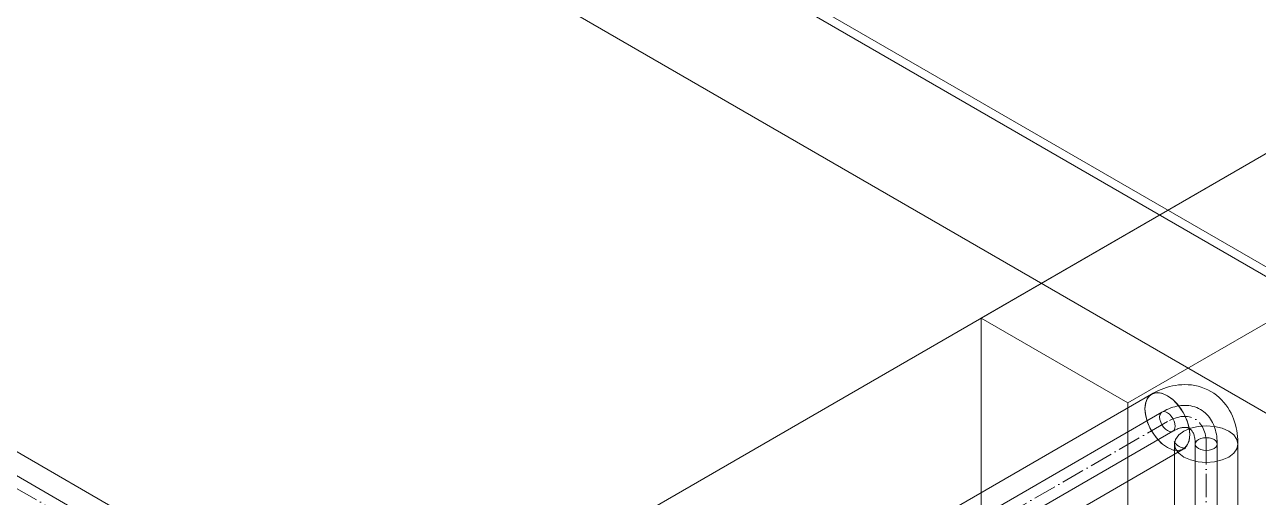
# Model space of a CAD drawing. Header units: millimetres. Extents: x -88595 to 880822, y -1054509 to -148035.
# Drawn here: x 389508 to 390042, y -326005 to -325800 of the extents above; entities that cross this region are included whole.
import ezdxf

# ---------------------------------------------------------------- set-up
doc = ezdxf.new("R2010")
doc.units = ezdxf.units.MM
doc.linetypes.add('$12$ADSK_Осевая', pattern=[14, 10, -2, 0, -2])
doc.linetypes.add('$13$ADSK_Осевая', pattern=[14, 10, -2, 0, -2])
for name, color, linetype, lineweight in [('Изоляция', 7, 'Continuous', 18), ('Оборудование', 7, 'Continuous', 18), ('Трубопровод', 7, 'Continuous', 18), ('Трубопроводы', 7, 'Continuous', 18)]:
    doc.layers.add(name, color=color, linetype=linetype, lineweight=lineweight)

# ---------------------------------------------------------------- blocks, each defined once
blk = doc.blocks.new('$0$ADSK_Канальный блок кондиционера1 - AD242MJERAB-3267365-В_ОВ3_1')
at = {"layer": 'Оборудование'}
for p, q in [((18046.09, 7499.87), (18795.62, 7067.12)), ((18799.16, 7069.16), (18049.62, 7501.91)), ((18809.76, 6999.76), (18067.3, 7428.42)), ((18316.91, 6919.34), (18809.76, 7203.89)), ((18748.25, 7168.37), (18606.82, 7086.72)), ((18670.46, 7049.98), (18811.89, 7131.63)), ((18606.82, 7086.72), (18670.46, 7049.98)), ((18606.82, 7086.72), (18606.82, 6882.59)), ((18670.46, 6845.85), (18670.46, 7049.98))]:
    blk.add_line(p, q, dxfattribs=at)
blk = doc.blocks.new('$0$ADSK_МедьПайка_Отвод-гнутая труба - Отвод _гнутая труба_-3197929-В_ОВ3_1')
at = {"layer": 'Трубопроводы', "color": 190, "true_color": 0x8000ff}
for points in [[(18697.1, 6776.86, 0), (18697.28, 6776.98, 0), (18697.46, 6777.11, 0), (18697.64, 6777.26, 0), (18697.82, 6777.43, 0), (18697.99, 6777.62, 0), (18698.16, 6777.83, 0), (18698.33, 6778.07, 0), (18698.5, 6778.34, 0), (18698.66, 6778.63, 0), (18698.82, 6778.96, 0), (18698.96, 6779.32, 0), (18699.1, 6779.71, 0), (18699.22, 6780.13, 0), (18699.34, 6780.58, 0), (18699.43, 6781.06, 0), (18699.51, 6781.57, 0), (18699.57, 6782.1, 0), (18699.62, 6782.66, 0), (18699.64, 6783.25, 0), (18699.65, 6783.63, 0)], [(18701.04, 6785.58, 0), (18700.28, 6785.01, 0), (18699.81, 6784.35, 0), (18699.65, 6783.63, 0), (18699.81, 6782.92, 0), (18700.28, 6782.26, 0), (18701.04, 6781.69, 0), (18702.03, 6781.25, 0), (18703.17, 6780.98, 0), (18704.41, 6780.89, 0), (18705.64, 6780.98, 0), (18706.79, 6781.25, 0), (18707.77, 6781.69, 0)], [(18707.77, 6781.69, 0), (18708.53, 6782.26, 0), (18709, 6782.92, 0), (18709.17, 6783.63, 0), (18709, 6784.35, 0), (18708.53, 6785.01, 0), (18707.77, 6785.58, 0), (18706.79, 6786.01, 0), (18705.64, 6786.29, 0), (18704.41, 6786.38, 0), (18703.17, 6786.29, 0), (18702.03, 6786.01, 0), (18701.04, 6785.58, 0)], [(18701.86, 6768.62, 0), (18702.6, 6769.08, 0), (18703.31, 6769.6, 0), (18703.99, 6770.16, 0), (18704.62, 6770.77, 0), (18705.21, 6771.41, 0), (18705.76, 6772.1, 0), (18706.27, 6772.81, 0), (18706.73, 6773.56, 0), (18707.15, 6774.33, 0), (18707.53, 6775.12, 0), (18707.86, 6775.94, 0), (18708.15, 6776.77, 0), (18708.41, 6777.63, 0), (18708.62, 6778.5, 0), (18708.8, 6779.38, 0), (18708.94, 6780.28, 0), (18709.05, 6781.19, 0), (18709.12, 6782.11, 0), (18709.16, 6783.04, 0), (18709.17, 6783.63, 0)], [(18687.58, 6770.03, 0), (18686.71, 6769.66, 0), (18685.89, 6769.58, 0), (18685.2, 6769.8, 0), (18684.66, 6770.29, 0), (18684.33, 6771.04, 0), (18684.21, 6771.97, 0), (18684.33, 6773.05, 0), (18684.66, 6774.18, 0), (18685.2, 6775.29, 0), (18685.89, 6776.31, 0), (18686.71, 6777.17, 0), (18687.58, 6777.8, 0)], [(18687.58, 6777.8, 0), (18688.45, 6778.18, 0), (18689.26, 6778.26, 0), (18689.96, 6778.04, 0), (18690.49, 6777.54, 0), (18690.83, 6776.8, 0), (18690.94, 6775.86, 0), (18690.83, 6774.79, 0), (18690.49, 6773.66, 0), (18689.96, 6772.54, 0), (18689.26, 6771.52, 0), (18688.45, 6770.67, 0), (18687.58, 6770.03, 0)], [(18697.1, 6776.86, 0), (18696.9, 6776.76, 0), (18696.7, 6776.67, 0), (18696.48, 6776.59, 0), (18696.25, 6776.52, 0), (18695.99, 6776.46, 0), (18695.72, 6776.42, 0), (18695.43, 6776.39, 0), (18695.12, 6776.38, 0), (18694.78, 6776.39, 0), (18694.42, 6776.42, 0), (18694.03, 6776.47, 0), (18693.63, 6776.55, 0), (18693.2, 6776.65, 0), (18692.76, 6776.78, 0), (18692.29, 6776.94, 0), (18691.81, 6777.12, 0), (18691.32, 6777.34, 0), (18690.81, 6777.58, 0), (18690.29, 6777.85, 0), (18689.96, 6778.04, 0)], [(18701.86, 6768.62, 0), (18701.08, 6768.2, 0), (18700.28, 6767.85, 0), (18699.45, 6767.54, 0), (18698.61, 6767.3, 0), (18697.75, 6767.11, 0), (18696.89, 6766.97, 0), (18696.02, 6766.89, 0), (18695.14, 6766.86, 0), (18694.26, 6766.89, 0), (18693.39, 6766.96, 0), (18692.51, 6767.08, 0), (18691.64, 6767.24, 0), (18690.78, 6767.45, 0), (18689.92, 6767.69, 0), (18689.06, 6767.98, 0), (18688.22, 6768.31, 0), (18687.37, 6768.67, 0), (18686.54, 6769.07, 0), (18685.72, 6769.5, 0), (18685.2, 6769.8, 0)]]:
    blk.add_polyline3d(points, dxfattribs=at)

msp = doc.modelspace()

# ---------------------------------------------------------------- linework, layer by layer
at = {"layer": 'Изоляция', "color": 190, "true_color": 0x8000ff}
for p, q in [((389728.56, -326114.7), (387486.64, -324820.33)), ((389996.18, -325960.19), (389728.56, -326114.7)), ((389742.32, -326138.53), (390009.94, -325984.03)), ((390006.12, -325981.83), (390006.12, -326230.37)), ((390033.64, -326230.37), (390033.64, -325981.83))]:
    msp.add_line(p, q, dxfattribs=at)
for points in [[(390021.84, -325959.02, 0), (390020.51, -325958.31, 0), (390019.14, -325957.7, 0), (390017.74, -325957.19, 0), (390016.33, -325956.77, 0), (390014.9, -325956.46, 0), (390013.47, -325956.23, 0), (390012.05, -325956.1, 0), (390010.64, -325956.06, 0), (390009.26, -325956.09, 0), (390007.89, -325956.2, 0), (390006.55, -325956.39, 0), (390005.24, -325956.63, 0), (390003.96, -325956.94, 0), (390002.71, -325957.3, 0), (390001.49, -325957.71, 0), (390000.29, -325958.17, 0), (389999.12, -325958.67, 0), (389997.98, -325959.22, 0), (389996.87, -325959.8, 0), (389996.18, -325960.19, 0)], [(390003.06, -325960.88, 0), (390000.89, -325959.91, 0), (389998.83, -325959.55, 0), (389996.99, -325959.83, 0), (389995.45, -325960.72, 0), (389994.29, -325962.18, 0), (389993.57, -325964.14, 0), (389993.33, -325966.49, 0)], [(389993.33, -325966.49, 0), (389993.66, -325963.78, 0), (389994.63, -325961.63, 0), (389996.18, -325960.19, 0), (389998.19, -325959.57, 0), (390000.54, -325959.8, 0), (390003.06, -325960.88, 0)], [(390003.06, -325960.88, 0), (390005.57, -325962.71, 0), (390007.92, -325965.19, 0), (390009.94, -325968.14, 0), (390011.48, -325971.36, 0), (390012.45, -325974.63, 0), (390012.78, -325977.73, 0)], [(390012.78, -325977.73, 0), (390012.54, -325975.09, 0), (390011.82, -325972.3, 0), (390010.66, -325969.5, 0), (390009.12, -325966.83, 0), (390007.28, -325964.42, 0), (390005.22, -325962.41, 0), (390003.06, -325960.88, 0)], [(390021.84, -325959.02, 0), (390023.11, -325959.81, 0), (390024.32, -325960.69, 0), (390025.46, -325961.64, 0), (390026.53, -325962.67, 0), (390027.52, -325963.74, 0), (390028.43, -325964.87, 0), (390029.25, -325966.03, 0), (390029.99, -325967.23, 0), (390030.66, -325968.45, 0), (390031.24, -325969.69, 0), (390031.75, -325970.93, 0), (390032.2, -325972.19, 0), (390032.57, -325973.45, 0), (390032.88, -325974.72, 0), (390033.14, -325975.98, 0), (390033.34, -325977.25, 0), (390033.49, -325978.51, 0), (390033.58, -325979.77, 0), (390033.64, -325981.03, 0), (390033.64, -325981.83, 0)], [(390003.06, -325983.35, 0), (390000.54, -325981.51, 0), (389998.19, -325979.03, 0), (389996.18, -325976.08, 0), (389994.63, -325972.86, 0), (389993.66, -325969.59, 0), (389993.33, -325966.49, 0)], [(389993.33, -325966.49, 0), (389993.57, -325969.14, 0), (389994.29, -325971.93, 0), (389995.45, -325974.73, 0), (389996.99, -325977.39, 0), (389998.83, -325979.8, 0), (390000.89, -325981.82, 0), (390003.06, -325983.35, 0)], [(390029.61, -325976.21, 0), (390026.76, -325974.95, 0), (390023.45, -325974.15, 0), (390019.88, -325973.88, 0), (390016.32, -325974.15, 0), (390013, -325974.95, 0), (390010.15, -325976.21, 0)], [(390010.15, -325976.21, 0), (390013, -325974.95, 0), (390016.32, -325974.15, 0), (390019.88, -325973.88, 0), (390023.45, -325974.15, 0), (390026.76, -325974.95, 0), (390029.61, -325976.21, 0)], [(390012.78, -325977.73, 0), (390012.45, -325980.44, 0), (390011.48, -325982.59, 0), (390009.94, -325984.03, 0), (390007.92, -325984.65, 0), (390005.57, -325984.42, 0), (390003.06, -325983.35, 0)], [(390003.06, -325983.35, 0), (390005.22, -325984.31, 0), (390007.28, -325984.67, 0), (390009.12, -325984.4, 0), (390010.66, -325983.51, 0), (390011.82, -325982.05, 0), (390012.54, -325980.09, 0), (390012.78, -325977.73, 0)], [(390010.15, -325976.21, 0), (390007.97, -325977.85, 0), (390006.59, -325979.77, 0), (390006.12, -325981.83, 0), (390006.59, -325983.88, 0), (390007.97, -325985.8, 0), (390010.15, -325987.44, 0)], [(390010.15, -325987.44, 0), (390007.97, -325985.8, 0), (390006.59, -325983.88, 0), (390006.12, -325981.83, 0), (390006.59, -325979.77, 0), (390007.97, -325977.85, 0), (390010.15, -325976.21, 0)], [(390029.61, -325987.44, 0), (390031.8, -325985.8, 0), (390033.18, -325983.88, 0), (390033.64, -325981.83, 0), (390033.18, -325979.77, 0), (390031.8, -325977.85, 0), (390029.61, -325976.21, 0)], [(390029.61, -325976.21, 0), (390031.8, -325977.85, 0), (390033.18, -325979.77, 0), (390033.64, -325981.83, 0), (390033.18, -325983.88, 0), (390031.8, -325985.8, 0), (390029.61, -325987.44, 0)], [(390006.02, -325980.67, 0), (390006.02, -325980.7, 0), (390006.04, -325980.76, 0), (390006.06, -325980.87, 0), (390006.08, -325981.02, 0), (390006.1, -325981.22, 0), (390006.12, -325981.45, 0), (390006.12, -325981.72, 0), (390006.12, -325981.83, 0)], [(390008.08, -325982.85, 0), (390007.73, -325982.64, 0), (390007.41, -325982.4, 0), (390007.12, -325982.16, 0), (390006.87, -325981.91, 0), (390006.64, -325981.67, 0), (390006.46, -325981.44, 0), (390006.31, -325981.23, 0), (390006.2, -325981.05, 0), (390006.11, -325980.9, 0), (390006.06, -325980.78, 0), (390006.03, -325980.71, 0), (390006.02, -325980.68, 0)], [(390008.08, -325982.85, 0), (390008.43, -325983.04, 0), (390008.79, -325983.2, 0), (390009.15, -325983.33, 0), (390009.49, -325983.43, 0), (390009.81, -325983.5, 0), (390010.1, -325983.55, 0), (390010.36, -325983.57, 0), (390010.57, -325983.58, 0), (390010.74, -325983.57, 0), (390010.87, -325983.56, 0), (390010.95, -325983.55, 0), (390010.99, -325983.55, 0)], [(390010.99, -325983.55, 0), (390010.97, -325983.55, 0), (390010.9, -325983.57, 0), (390010.8, -325983.61, 0), (390010.65, -325983.66, 0), (390010.48, -325983.74, 0), (390010.27, -325983.85, 0), (390010.03, -325983.97, 0), (390009.94, -325984.03, 0)], [(390010.15, -325987.44, 0), (390013, -325988.71, 0), (390016.32, -325989.5, 0), (390019.88, -325989.77, 0), (390023.45, -325989.5, 0), (390026.76, -325988.71, 0), (390029.61, -325987.44, 0)], [(390029.61, -325987.44, 0), (390026.76, -325988.71, 0), (390023.45, -325989.5, 0), (390019.88, -325989.77, 0), (390016.32, -325989.5, 0), (390013, -325988.71, 0), (390010.15, -325987.44, 0)]]:
    msp.add_polyline3d(points, dxfattribs=at)
at = {"layer": 'Трубопровод', "color": 190, "true_color": 0x8000ff}
for p, q in [((389726.7, -326124.02), (387479.5, -324826.6)), ((390000.68, -325967.99), (389730.42, -326124.02)), ((389735.18, -326132.26), (390005.44, -325976.23)), ((390015.12, -325981.83), (390015.12, -326230.37)), ((390024.64, -326230.37), (390024.64, -325981.83))]:
    msp.add_line(p, q, dxfattribs=at)
at = {"layer": 'Трубопровод', "color": 190, "linetype": '$12$ADSK_Осевая', "true_color": 0x8000ff}
for p, q in [((387477.12, -324830.72), (389724.32, -326128.14)), ((387477.12, -324830.72), (389724.32, -326128.14)), ((390003.06, -325972.11), (389732.8, -326128.14)), ((390003.06, -325972.11), (389732.8, -326128.14)), ((390019.88, -326230.37), (390019.88, -325981.83)), ((390019.88, -326230.37), (390019.88, -325981.83))]:
    msp.add_line(p, q, dxfattribs=at)
at = {"layer": 'Трубопровод', "color": 190, "true_color": 0x8000ff}
for points in [[(389999.69, -325970.17, 0), (389999.8, -325969.23, 0), (390000.14, -325968.48, 0), (390000.68, -325967.99, 0), (390001.37, -325967.77, 0), (390002.18, -325967.85, 0), (390003.06, -325968.22, 0)], [(390003.06, -325968.22, 0), (390003.93, -325968.86, 0), (390004.74, -325969.72, 0), (390005.44, -325970.74, 0), (390005.97, -325971.85, 0), (390006.31, -325972.98, 0), (390006.42, -325974.05, 0)], [(390003.06, -325976, 0), (390002.18, -325975.36, 0), (390001.37, -325974.51, 0), (390000.68, -325973.48, 0), (390000.14, -325972.37, 0), (389999.8, -325971.24, 0), (389999.69, -325970.17, 0)], [(390006.42, -325974.05, 0), (390006.31, -325974.99, 0), (390005.97, -325975.74, 0), (390005.44, -325976.23, 0), (390004.74, -325976.45, 0), (390003.93, -325976.37, 0), (390003.06, -325976, 0)], [(390016.52, -325979.88, 0), (390015.76, -325980.45, 0), (390015.29, -325981.12, 0), (390015.12, -325981.83, 0), (390015.29, -325982.54, 0), (390015.76, -325983.2, 0), (390016.52, -325983.77, 0)], [(390023.25, -325979.88, 0), (390022.26, -325979.45, 0), (390021.12, -325979.17, 0), (390019.88, -325979.08, 0), (390018.65, -325979.17, 0), (390017.5, -325979.45, 0), (390016.52, -325979.88, 0)], [(390023.25, -325983.77, 0), (390024.01, -325983.2, 0), (390024.48, -325982.54, 0), (390024.64, -325981.83, 0), (390024.48, -325981.12, 0), (390024.01, -325980.45, 0), (390023.25, -325979.88, 0)], [(390016.52, -325983.77, 0), (390017.5, -325984.21, 0), (390018.65, -325984.48, 0), (390019.88, -325984.58, 0), (390021.12, -325984.48, 0), (390022.26, -325984.21, 0), (390023.25, -325983.77, 0)]]:
    msp.add_polyline3d(points, dxfattribs=at)
at = {"layer": 'Трубопроводы', "color": 190, "linetype": '$13$ADSK_Осевая', "true_color": 0x8000ff}
msp.add_ellipse((390003.06, -325991.54), major_axis=(11.9, 20.61), ratio=0.57735, start_param=5.497787, end_param=7.068583, dxfattribs=at)

# ---------------------------------------------------------------- block references
at = {"layer": 'Оборудование'}
msp.add_blockref('$0$ADSK_Канальный блок кондиционера1 - AD242MJERAB-3267365-В_ОВ3_1', (371315.48, -333014), dxfattribs=at)
at = {"layer": 'Трубопроводы', "color": 190, "true_color": 0x8000ff, "rotation": 120}
msp.add_blockref('$0$ADSK_МедьПайка_Отвод-гнутая труба - Отвод _гнутая труба_-3197929-В_ОВ3_1', (405230.06, -338778.78), dxfattribs=at)

doc.saveas('drawing.dxf')
